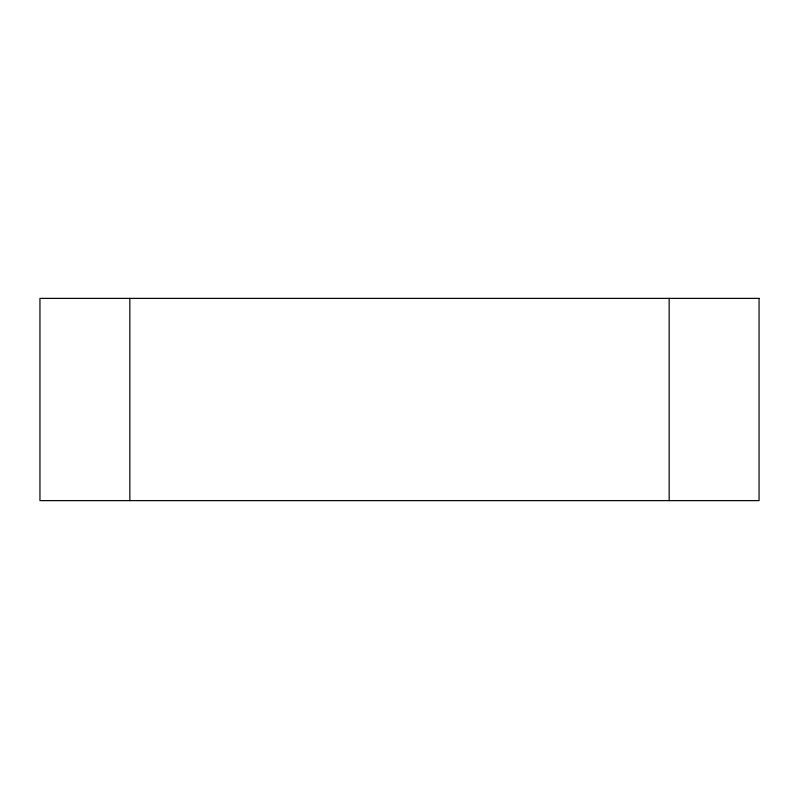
<?xml version="1.0" encoding="UTF-8"?>
<svg xmlns="http://www.w3.org/2000/svg" width="799" height="799" viewBox="0 0 799 799"><rect width="100%" height="100%" fill="white"/><g stroke="black" fill="none" stroke-linecap="round" stroke-linejoin="round"><path stroke-width="1.2" d="M669.163 298.377L669.163 500.623M129.838 298.377L129.838 500.623M759.05 298.377L39.95 298.377L39.95 500.623L759.05 500.623L759.05 298.377"/></g></svg>
